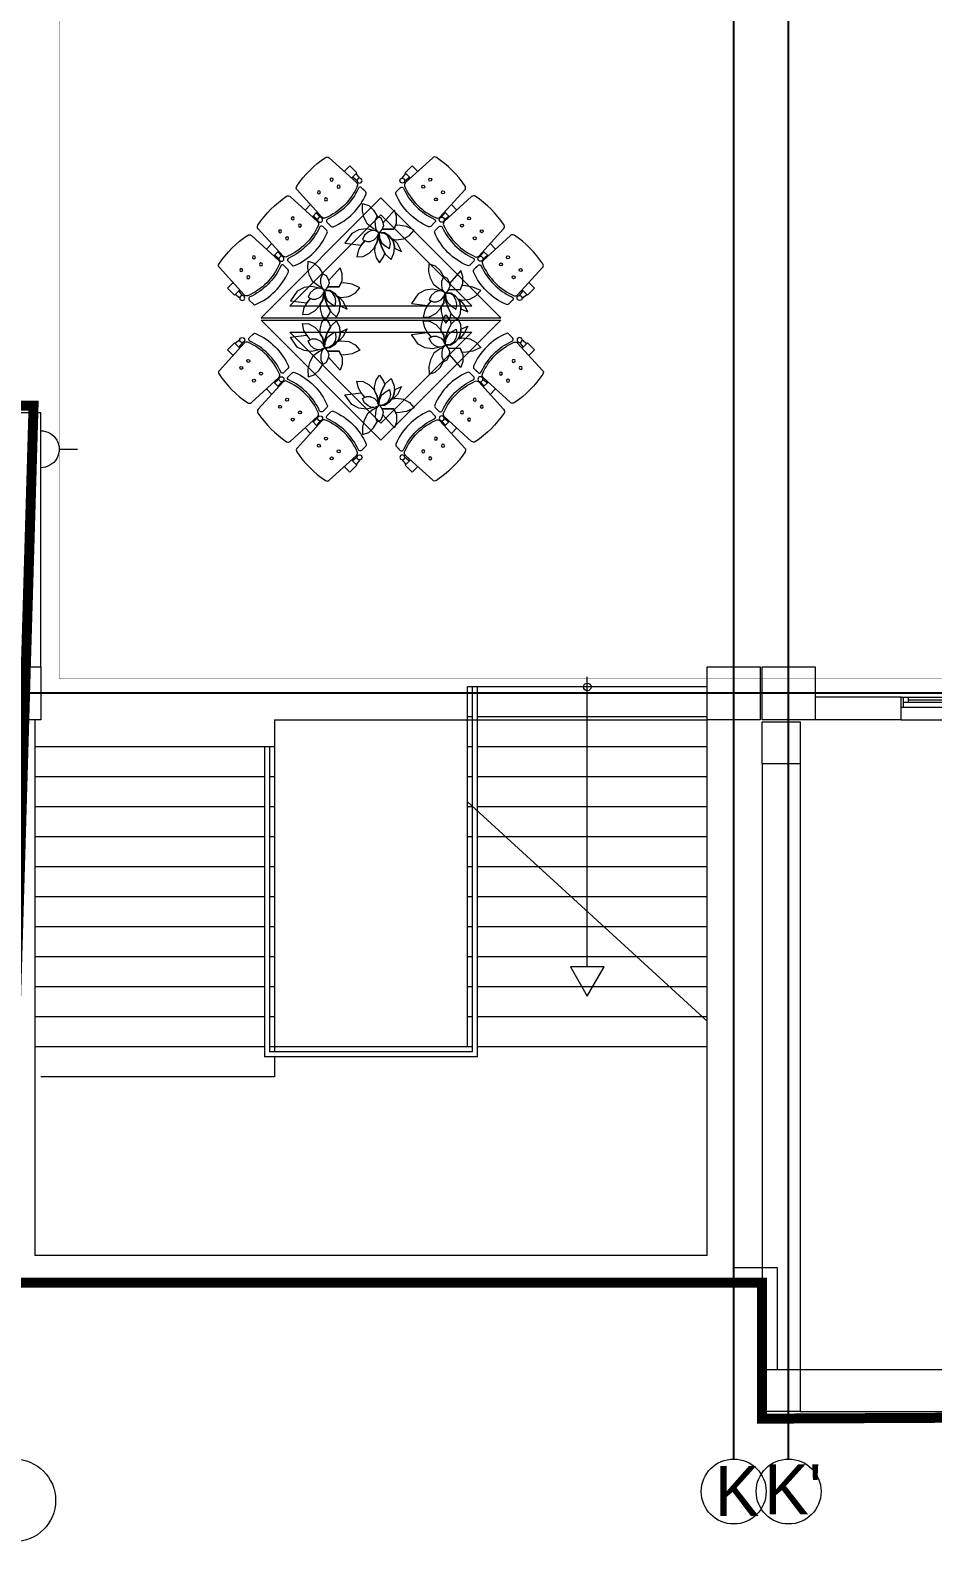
# Model space of a CAD drawing. Header units: metres. Extents: x 75097 to 220695, y -1557923 to -1361206.
# Drawn here: x 151723 to 160756, y -1478125 to -1463006 of the extents above; entities that cross this region are included whole.
import ezdxf

# ---------------------------------------------------------------- set-up
doc = ezdxf.new("R2010")
doc.units = ezdxf.units.M
doc.linetypes.add('DASHED2', pattern=[0.375, 0.25, -0.125])
doc.layers.get('0').update_dxf_attribs({"lineweight": 0})
for name, color, linetype, lineweight in [('A-100 - Copy$0$Aluminum', 8, 'Continuous', 0), ('A-100 - Copy$0$AxisBalloons_2', 8, 'Continuous', 0), ('A-100 - Copy$0$Medical Equipment and Furniture', 8, 'Continuous', 0), ('A-100 - Copy$0$Proj', 8, 'Continuous', 0), ('A-100 - Copy$0$Structure', 8, 'Continuous', 9), ('A-100 - Copy$0$TEXT', 8, 'Continuous', 0), ('A-100 - Copy$0$Tiles', 8, 'Continuous', 0), ('A-100 - Copy$0$VEGETACIÓN', 8, 'Continuous', 5), ('A-100 - Copy$0$Walls', 8, 'Continuous', 0)]:
    doc.layers.add(name, color=color, linetype=linetype, lineweight=lineweight)
doc.layers.add('A-100 - Copy$0$axes', color=8, linetype='Continuous')
doc.layers.add('E-POWR', color=7, linetype='Continuous', lineweight=9, true_color=0x4e7e3e)
doc.styles.add('A-100 - Copy$0$Standard', font='GOTHIC.TTF')

# ---------------------------------------------------------------- blocks, each defined once
blk = doc.blocks.new('NORMAL SOCKET')
at = {"layer": 'E-POWR'}
for p, q in [((0, 308), (0, 615)), ((-308, 0), (308, 0))]:
    blk.add_line(p, q, dxfattribs=at)
blk.add_ellipse((0, 0), major_axis=(33, 306), ratio=1, start_param=4.81904, end_param=7.960633, dxfattribs=at)
blk = doc.blocks.new('A-100 - Copy$0$S3-PROTO')
for p, q in [((-0.865, 0.35), (-0.791, 0.35)), ((-0.865, 0.35), (-0.865, 0.25)), ((-0.849, 0.409), (-0.855, 0.35)), ((-0.811, 0.409), (-0.805, 0.35)), ((-0.309, 0.35), (-0.241, 0.35)), ((-0.294, 0.409), (-0.3, 0.35)), ((-0.256, 0.409), (-0.25, 0.35)), ((0.241, 0.347), (0.309, 0.347)), ((0.256, 0.405), (0.25, 0.347)), ((0.294, 0.405), (0.3, 0.347)), ((0.865, 0.35), (0.791, 0.35)), ((0.811, 0.409), (0.805, 0.35)), ((0.849, 0.409), (0.855, 0.35)), ((0.865, 0.35), (0.865, 0.25)), ((-0.865, 0.25), (-0.786, 0.25)), ((-0.314, 0.25), (-0.236, 0.25)), ((0.236, 0.247), (0.314, 0.247)), ((0.865, 0.25), (0.786, 0.25))]:
    blk.add_line(p, q)
for points in [[(-0.305, 0.522), (-0.305, 0.489, -0.522832), (-0.332, 0.471, 0.18), (-0.768, 0.471, -0.522832), (-0.795, 0.489), (-0.795, 0.547, -0.306573), (-0.782, 0.565, -0.192782), (-0.318, 0.565, -0.306573), (-0.305, 0.547), (-0.305, 0.504)], [(0.245, 0.522), (0.245, 0.489, -0.522832), (0.218, 0.471, 0.18), (-0.218, 0.471, -0.522832), (-0.245, 0.489), (-0.245, 0.547, -0.306573), (-0.232, 0.565, -0.192782), (0.232, 0.565, -0.306573), (0.245, 0.547), (0.245, 0.504)], [(0.795, 0.522), (0.795, 0.489, -0.522832), (0.768, 0.471, 0.18), (0.332, 0.471, -0.522832), (0.305, 0.489), (0.305, 0.547, -0.306573), (0.318, 0.565, -0.192782), (0.782, 0.565, -0.306573), (0.795, 0.547), (0.795, 0.504)]]:
    blk.add_lwpolyline(points, format="xyb")
for points in [[(-0.777, 0.048, 0.346546), (-0.753, 0.019, 0.095695), (-0.347, 0.019, 0.346546), (-0.323, 0.048), (-0.306, 0.417, 0.318973), (-0.325, 0.447, 0.193005), (-0.775, 0.447, 0.318973), (-0.794, 0.417)], [(-0.227, 0.048, 0.346546), (-0.203, 0.019, 0.095695), (0.203, 0.019, 0.346546), (0.227, 0.048), (0.244, 0.417, 0.318973), (0.225, 0.447, 0.193005), (-0.225, 0.447, 0.318973), (-0.244, 0.417)], [(0.323, 0.048, 0.346546), (0.347, 0.019, 0.095695), (0.753, 0.019, 0.346546), (0.777, 0.048), (0.794, 0.417, 0.318973), (0.775, 0.447, 0.193005), (0.325, 0.447, 0.318973), (0.306, 0.417)]]:
    blk.add_lwpolyline(points, format="xyb", close=True)
for centre, radius in [((-0.83, 0.425), 0.025), ((-0.64, 0.32), 0.015), ((-0.46, 0.32), 0.015), ((-0.275, 0.425), 0.025), ((-0.09, 0.32), 0.015), ((0.09, 0.32), 0.015), ((0.275, 0.422), 0.025), ((0.46, 0.32), 0.015), ((0.64, 0.32), 0.015), ((0.83, 0.425), 0.025), ((-0.64, 0.22), 0.015), ((-0.46, 0.22), 0.015), ((-0.09, 0.22), 0.015), ((0.09, 0.22), 0.015), ((0.46, 0.22), 0.015), ((0.64, 0.22), 0.015)]:
    blk.add_circle(centre, radius)
blk = doc.blocks.new('A-100 - Copy$0$Plt-Matero-03')
at = {"layer": 'A-100 - Copy$0$VEGETACIÓN'}
for points in [[(-0.055, 0.014), (-0.122, 0.014), (-0.244, 0.041), (-0.342, 0.121), (-0.415, 0.214), (-0.464, 0.334), (-0.354, 0.347), (-0.244, 0.307), (-0.147, 0.241), (-0.144, 0.238)], [(0.022, 0.069), (0.207, 0.148), (0.207, 0.219), (0.207, 0.267), (0.158, 0.374), (0.085, 0.454), (-0.006, 0.168)], [(0.011, 0.021), (0.03, 0.005), (0.043, 0.011), (0.048, 0.013), (0.085, 0.028), (0.182, 0.014), (0.241, -0.017), (0.27, -0.01), (0.317, 0.001), (0.426, 0.068), (0.5, 0.161), (0.536, 0.281), (0.39, 0.281), (0.243, 0.241), (0.207, 0.219), (0.207, 0.148), (0.022, 0.069)], [(-0.099, -0.015), (-0.098, -0.012), (-0.232, -0.039), (-0.342, -0.106), (-0.427, -0.212), (-0.464, -0.412), (-0.196, -0.332), (-0.195, -0.33), (-0.193, -0.306), (-0.168, -0.233)], [(-0.165, -0.233), (-0.195, -0.33), (-0.205, -0.426), (-0.18, -0.546), (-0.083, -0.493), (-0.01, -0.399), (0.027, -0.293), (0.03, -0.258), (0.039, -0.173), (0.003, -0.053), (0, -0.055)]]:
    blk.add_lwpolyline(points, dxfattribs=at)
for points in [[(-0.144, 0.239), (-0.078, 0.239), (-0.022, 0.191), (0.022, 0.13), (0.022, 0.057), (0, -0.015), (-0.067, 0.021), (-0.111, 0.082), (-0.144, 0.154)], [(0.03, 0.005), (0.005, -0.005), (0, -0.032), (0.061, -0.132), (0.146, -0.225), (0.237, -0.292), (0.256, -0.305), (0.378, -0.345), (0.378, -0.225), (0.35, -0.145), (0.341, -0.119), (0.28, -0.039), (0.241, -0.017), (0.182, 0.014), (0.085, 0.028), (0.048, 0.013), (0.043, 0.011)], [(0.278, -0.185), (0.256, -0.1), (0.211, -0.04), (0.144, 0.009), (0.067, 0.021), (0, -0.003), (0.044, -0.088), (0.111, -0.149), (0.189, -0.173)], [(0, -0.003), (-0.067, -0.003), (-0.133, -0.027), (-0.178, -0.076), (-0.211, -0.149), (-0.211, -0.233), (-0.133, -0.233), (-0.078, -0.209), (-0.022, -0.149), (0, -0.076)], [(-0.006, -0.058), (0.003, -0.053), (0.039, -0.173), (0.03, -0.258), (0.061, -0.332), (0.134, -0.425), (0.219, -0.479), (0.243, -0.359), (0.237, -0.292), (0.146, -0.225), (0.061, -0.132), (0, -0.032)], [(0.241, -0.017), (0.28, -0.039), (0.341, -0.119), (0.35, -0.145), (0.353, -0.146), (0.487, -0.146), (0.365, -0.052), (0.27, -0.01)]]:
    blk.add_lwpolyline(points, close=True, dxfattribs=at)
blk = doc.blocks.new('A-100 - Copy')
at = {"layer": 'A-100 - Copy$0$Aluminum'}
for p, q in [((160439.4, -1469677.7, 0), (162789.4, -1469677.7, 0)), ((160464.4, -1469777.7, 0), (160464.4, -1469677.7, 0)), ((160514.4, -1469727.7, 0), (160514.4, -1469677.7, 0)), ((160514.4, -1469702.7, 0), (162714.4, -1469702.7, 0)), ((160439.4, -1469777.7, 0), (162789.4, -1469777.7, 0)), ((160464.4, -1469727.7, 0), (162764.4, -1469727.7, 0))]:
    blk.add_line(p, q, dxfattribs=at)
at = {"layer": 'A-100 - Copy$0$axes'}
for p, q in [((158763.3, -1477297.4, 0), (158763.3, -1391762.7, 0)), ((159313.3, -1477297.4, 0), (159313.3, -1391762.7, 0)), ((215795, -1469637.7, 2.4), (83877.8, -1469637.7, 2.4))]:
    blk.add_line(p, q, dxfattribs=at)
at = {"layer": 'A-100 - Copy$0$AxisBalloons_2'}
for centre, radius in [((151563.3, -1477711.3, 0), 413.9), ((158763.3, -1477622.4, 0), 325), ((159313.3, -1477622.4, 0), 325)]:
    blk.add_circle(centre, radius, dxfattribs=at)
at = {"layer": 'A-100 - Copy$0$Medical Equipment and Furniture', "elevation": 0}
for points in [[(154033.3, -1465882.1), (156433.3, -1465882.1), (155233.3, -1464682.1)], [(154323, -1465762.1), (156143.6, -1465762.1), (155233.3, -1464851.8)], [(154033.3, -1465907.1), (156433.3, -1465907.1), (155233.3, -1467107.1)], [(154323, -1466027.1), (156143.6, -1466027.1), (155233.3, -1466937.4)]]:
    blk.add_lwpolyline(points, close=True, dxfattribs=at)
at = {"layer": 'A-100 - Copy$0$Proj'}
for p, q in [((156098.3, -1470723.2, 0), (156098.3, -1469575, 0)), ((158498.3, -1469575, 0), (156098.3, -1469575, 0)), ((156148.3, -1470768.9, 0), (156148.3, -1469575, 0)), ((156198.3, -1470814.6, 0), (156198.3, -1469575, 0)), ((154168.3, -1469902.7, 0), (154168.3, -1473225, 0)), ((154168.3, -1469902.7, 0), (158498.3, -1469902.7, 0)), ((156148.3, -1469875, 0), (156098.3, -1469875, 0)), ((158498.3, -1469875, 0), (156198.3, -1469875, 0)), ((160439.4, -1469902.7, 0), (162789.4, -1469902.7, 0)), ((154168.3, -1470175, 0), (151768.3, -1470175, 0)), ((154068.3, -1470175, 0), (154068.3, -1473275, 0)), ((154118.3, -1470175, 0), (154118.3, -1473225, 0)), ((156148.3, -1470175, 0), (156098.3, -1470175, 0)), ((158498.3, -1470175, 0), (156198.3, -1470175, 0)), ((159048.3, -1470342.7, 0), (159048.3, -1476402.7, 0)), ((159428.3, -1470342.7, 0), (159428.3, -1476402.7, 0)), ((154068.3, -1470475, 0), (151768.3, -1470475, 0)), ((154168.3, -1470475, 0), (154118.3, -1470475, 0)), ((156148.3, -1470475, 0), (156098.3, -1470475, 0)), ((158498.3, -1470475, 0), (156198.3, -1470475, 0)), ((156098.3, -1473175, 0), (156098.3, -1470723.2, 0)), ((156098.3, -1470723.2, 2.8), (158498.3, -1472918.3, -0.6)), ((154068.3, -1470775, 0), (151768.3, -1470775, 0)), ((154168.3, -1470775, 0), (154118.3, -1470775, 0)), ((156148.3, -1470775, 0), (156098.3, -1470775, 0)), ((156148.3, -1473225, 0), (156148.3, -1470775, 0)), ((158498.3, -1470775, 0), (156198.3, -1470775, 0)), ((156198.3, -1473275, 0), (156198.3, -1470814.6, 0)), ((154068.3, -1471075, 0), (151768.3, -1471075, 0)), ((154168.3, -1471075, 0), (154118.3, -1471075, 0)), ((156148.3, -1471075, 0), (156098.3, -1471075, 0)), ((156482.9, -1471075, 0), (156198.3, -1471075, 0)), ((158498.3, -1471075, 0), (156482.9, -1471075, 0)), ((154068.3, -1471375, 0), (151768.3, -1471375, 0)), ((154168.3, -1471375, 0), (154118.3, -1471375, 0)), ((156148.3, -1471375, 0), (156098.3, -1471375, 0)), ((156810.9, -1471375, 0), (156198.3, -1471375, 0)), ((158498.3, -1471375, 0), (156810.9, -1471375, 0)), ((154068.3, -1471675, 0), (151768.3, -1471675, 0)), ((154168.3, -1471675, 0), (154118.3, -1471675, 0)), ((156148.3, -1471675, 0), (156098.3, -1471675, 0)), ((157138.9, -1471675, 0), (156198.3, -1471675, 0)), ((158498.3, -1471675, 0), (157138.9, -1471675, 0)), ((154068.3, -1471975, 0), (151768.3, -1471975, 0)), ((154168.3, -1471975, 0), (154118.3, -1471975, 0)), ((156148.3, -1471975, 0), (156098.3, -1471975, 0)), ((157466.9, -1471975, 0), (156198.3, -1471975, 0)), ((158498.3, -1471975, 0), (157466.9, -1471975, 0)), ((154068.3, -1472275, 0), (151768.3, -1472275, 0)), ((154168.3, -1472275, 0), (154118.3, -1472275, 0)), ((156148.3, -1472275, 0), (156098.3, -1472275, 0)), ((157794.9, -1472275, 0), (156198.3, -1472275, 0)), ((158498.3, -1472275, 0), (157794.9, -1472275, 0)), ((154068.3, -1472575, 0), (151768.3, -1472575, 0)), ((154168.3, -1472575, 0), (154118.3, -1472575, 0)), ((156148.3, -1472575, 0), (156098.3, -1472575, 0)), ((158122.9, -1472575, 0), (156198.3, -1472575, 0)), ((158498.3, -1472575, 0), (158122.9, -1472575, 0)), ((154068.3, -1472875, 0), (151768.3, -1472875, 0)), ((154168.3, -1472875, 0), (154118.3, -1472875, 0)), ((156148.3, -1472875, 0), (156098.3, -1472875, 0)), ((158450.9, -1472875, 0), (156198.3, -1472875, 0)), ((158498.3, -1472875, 0), (158450.9, -1472875, 0)), ((154068.3, -1473175, 0), (151768.3, -1473175, 0)), ((156148.3, -1473175, 0), (154118.3, -1473175, 0)), ((158498.3, -1473175, 0), (156198.3, -1473175, 0)), ((156198.3, -1473275, 0), (154068.3, -1473275, 0)), ((156148.3, -1473225, 0), (154118.3, -1473225, 0)), ((154168.3, -1473275, 0), (154168.3, -1473475, 0)), ((154168.3, -1473475, 0), (151828.3, -1473475, 0)), ((159428.3, -1476402.7, 0), (166398.3, -1476402.7, 0)), ((159428.3, -1476822.7, 0), (166398.3, -1476822.7, 0))]:
    blk.add_line(p, q, dxfattribs=at)
at = {"layer": 'A-100 - Copy$0$Proj', "elevation": 2.4}
blk.add_lwpolyline([(157298.3, -1472375), (157298.3, -1469475)], dxfattribs=at)
at = {"layer": 'A-100 - Copy$0$Proj', "elevation": 0}
blk.add_lwpolyline([(157298.3, -1472666.4), (157466.5, -1472375), (157130, -1472375)], close=True, dxfattribs=at)
at = {"layer": 'A-100 - Copy$0$Proj'}
blk.add_circle((157298.3, -1469575, 0), 37.5, dxfattribs=at)
at = {"layer": 'A-100 - Copy$0$Structure', "elevation": 0}
for points in [[(151298.3, -1469372.7), (151828.3, -1469372.7), (151828.3, -1469902.7), (151298.3, -1469902.7)], [(158498.3, -1469372.7), (159028.3, -1469372.7), (159028.3, -1469902.7), (158498.3, -1469902.7)], [(159048.3, -1469372.7), (159578.3, -1469372.7), (159578.3, -1469902.7), (159048.3, -1469902.7)], [(159048.3, -1469922.7), (159428.3, -1469922.7), (159428.3, -1470342.7), (159048.3, -1470342.7)], [(159048.3, -1476402.7), (159428.3, -1476402.7), (159428.3, -1476822.7), (159048.3, -1476822.7)]]:
    blk.add_lwpolyline(points, close=True, dxfattribs=at)
at = {"layer": 'A-100 - Copy$0$Tiles', "elevation": 0}
for points in [[(158768.3, -1475382.7), (159198.3, -1475382.7), (159198.3, -1476402.7)], [(158768.3, -1475532.7), (159048.3, -1475532.7), (159048.3, -1476402.7)]]:
    blk.add_lwpolyline(points, dxfattribs=at)
at = {"layer": 'A-100 - Copy$0$Walls'}
for p, q in [((151828.3, -1466832.7, 0), (151228.3, -1466832.7, 0)), ((151828.3, -1469372.7, 0), (151828.3, -1466832.7, 0)), ((160439.4, -1469677.7, 0), (159578.3, -1469677.7, 0)), ((160439.4, -1469902.7, 0), (160439.4, -1469677.7, 0)), ((151768.3, -1469902.7, 0), (151768.3, -1475262.7, 0)), ((158498.3, -1475262.7, 0), (158498.3, -1469902.7, 0)), ((158768.3, -1475532.7, 0), (158768.3, -1469902.7, 0)), ((160439.4, -1469902.7, 0), (159578.3, -1469902.7, 0)), ((158498.3, -1475262.7, 0), (151768.3, -1475262.7, 0)), ((158768.3, -1475532.7, 0), (151498.3, -1475532.7, 0))]:
    blk.add_line(p, q, dxfattribs=at)
at = {"layer": 'A-100 - Copy$0$Medical Equipment and Furniture'}
for name, p, xscale, yscale, zscale, rotation in [('A-100 - Copy$0$S3-PROTO', (154131.8, -1464797.4, 0), -999.9999999999999, 1000, 1000, 224.9999999998599), ('A-100 - Copy$0$S3-PROTO', (156334.7, -1464797.4, 0), 1000.000000000001, 1000.000000000001, 1000.000000000001, 134.9999999998678), ('A-100 - Copy$0$Plt-Matero-03', (155216.5, -1465026.8, 0), 579.6384670202342, 579.6384670202342, 579.6384670202342, 335.9025018336756), ('A-100 - Copy$0$Plt-Matero-03', (154671.4, -1465603.5, 0), 579.6384670202342, 579.6384670202342, 579.6384670202342, 335.9025018336756), ('A-100 - Copy$0$Plt-Matero-03', (155881.3, -1465630.9, 0), 579.6384670202342, 579.6384670202342, 579.6384670202342, 335.9025018336756), ('A-100 - Copy$0$Plt-Matero-03', (154671.4, -1466185.8, 0), -579.6384670202326, 579.6384670202327, 579.6384670202343, 204.0974981663244), ('A-100 - Copy$0$Plt-Matero-03', (155881.3, -1466158.4, 0), -579.6384670202326, 579.6384670202327, 579.6384670202343, 204.0974981663244), ('A-100 - Copy$0$S3-PROTO', (154131.8, -1466991.9, 0), 999.9999999999999, 999.9999999999999, 999.9999999999999, 315.0000000001401), ('A-100 - Copy$0$S3-PROTO', (156334.7, -1466991.9, 0), -1000, 1000, 1000, 45.00000000013206), ('A-100 - Copy$0$Plt-Matero-03', (155216.5, -1466762.5, 0), -579.6384670202326, 579.6384670202327, 579.6384670202343, 204.0974981663244)]:
    blk.add_blockref(name, p, dxfattribs=dict(at, xscale=xscale, yscale=yscale, zscale=zscale, rotation=rotation))
at = {"layer": 'A-100 - Copy$0$TEXT', "char_height": 500, "attachment_point": 1, "style": 'A-100 - Copy$0$Standard'}
for s, insert in [('K', (158575.3, -1477368.9, 0)), ("K'", (159069.6, -1477350.8, 0))]:
    blk.add_mtext_dynamic_manual_height_columns(s, width=500, gutter_width=1, heights=[0], dxfattribs=dict(at, insert=insert))

msp = doc.modelspace()

# ---------------------------------------------------------------- linework, layer by layer
at = {"layer": 'E-POWR', "color": 240, "linetype": 'DASHED2', "ltscale": 500, "true_color": 0xf10e52, "const_width": 100, "elevation": 0}
msp.add_lwpolyline([(159393.3, -1448612.7), (159393.3, -1454972.7), (147820.4, -1454991.2), (147948, -1460991.2), (148420.5, -1460972.7), (148420.5, -1466760.4), (151756.7, -1466760.4), (151498.3, -1475532.7), (159048.3, -1475532.7), (159048.3, -1476893.7), (174041.3, -1476822.7), (174041.3, -1469902.7), (209947.3, -1469902.7), (209947.3, -1454972.7), (173995.3, -1454972.7), (173978.3, -1451323.8), (179573.3, -1451323.8), (179573.3, -1448020.8), (173978.3, -1448045.7)], dxfattribs=at)
at = {"layer": 'E-POWR', "const_width": 3, "elevation": 0}
msp.add_lwpolyline([(173568.7, -1464989.4), (173568.7, -1469493.1), (152012.9, -1469493.1), (152012.9, -1461157.3), (153426.7, -1461157.3), (159672.9, -1461156.2), (159663.9, -1460421.6)], dxfattribs=at)

# ---------------------------------------------------------------- block references
at = {"layer": 'E-POWR', "color": 85, "xscale": -0.6, "yscale": 0.6, "zscale": 0.6, "rotation": 270}
msp.add_blockref('NORMAL SOCKET', (151828.3, -1467197.6, 0), dxfattribs=at)

# ---------------------------------------------------------------- next in the draw order: block references
msp.add_blockref('A-100 - Copy', (0, 0))

doc.saveas('drawing.dxf')
